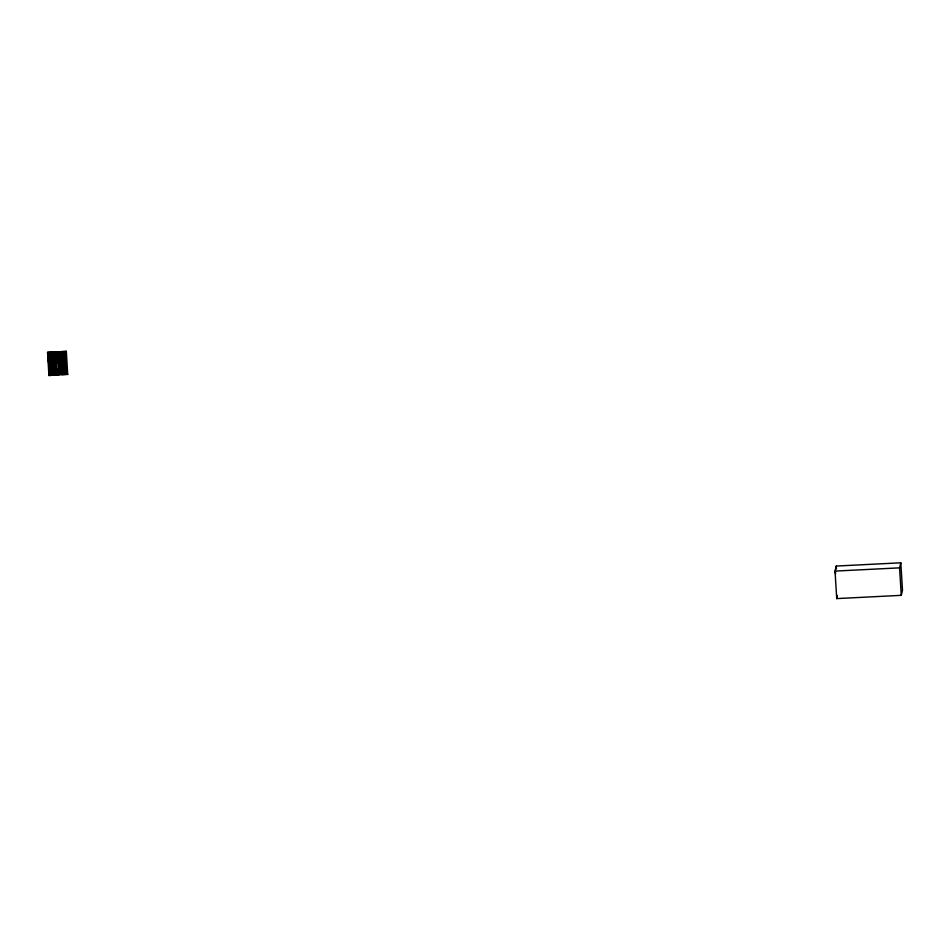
<?xml version="1.0" encoding="UTF-8"?>
<svg xmlns="http://www.w3.org/2000/svg" width="950" height="950" viewBox="0 0 950 950"><rect width="100%" height="100%" fill="white"/><g stroke="black" fill="none" stroke-linecap="round" stroke-linejoin="round"><path stroke-width="1.43" d="M47.547 352.355L66.334 351.405L47.547 352.355L48.913 375.476L67.747 374.324L61.964 374.609M48.866 353.507L48.141 354.457L48.153 353.543M48.212 354.433L49.269 373.683L49.471 370.678M49.032 357.105L48.913 354.207M48.367 357.117L49.044 357.295L48.925 354.397M49.127 357.794L48.367 358.031L49.079 356.891M49.531 353.459L50.243 353.424L49.531 353.459L49.733 357.948L50.504 357.711L49.733 357.948M48.486 358.91L49.198 358.874L48.486 358.91L48.699 363.411L49.412 363.375L49.257 359.777L48.486 360.014M49.578 355.264L50.35 355.217M50.231 354.338L49.519 354.374M49.851 358.827L50.576 358.791L49.851 358.827L49.899 360.632L50.623 360.596L50.421 352.996L50.73 361.285M49.305 361.582L49.198 358.874M48.699 363.411L49.459 363.161M51.348 353.364L52.06 353.329L51.348 353.364L51.728 360.549L52.44 360.513L52.583 358.696M49.412 363.375L49.364 361.558L48.581 361.617M49.899 360.632L50.671 360.394M48.854 364.99L49.578 364.954M50.006 361.321L50.017 362.425L50.73 362.389L49.97 360.62M49.685 366.747L48.973 367.887L48.913 365.881M48.961 366.783L49.637 366.949L49.626 365.845M48.806 365.192L49.531 364.254M50.837 363.078L50.065 363.327L50.065 362.223M52.262 353.317L52.974 353.281L52.262 353.317L52.108 355.134M49.792 368.529L49.02 368.778L49.02 367.674M52.119 355.324L51.443 354.968L52.167 356.036M51.621 357.841L55.005 357.687C55.694 355.989 53.176 356.963 54.969 356.974M52.179 356.226L51.502 355.858L52.274 356.725L51.514 357.152L52.428 356.001M52.357 354.92L53.034 355.276L52.262 354.421L53.022 353.994L52.297 354.029M50.789 363.28L50.777 362.188M52.369 355.11C51.668 357.058 55.302 355.442 53.331 355.965M49.186 371.462L49.97 371.414L50.077 374.11L49.353 374.146L49.139 369.657M49.744 368.742L49.744 367.638M53.164 353.269L53.889 353.234L53.164 353.269L53.497 359.563L54.257 359.314M51.728 360.549L52.488 360.299L52.499 361.404M51.443 374.027C49.744 353.424 52.606 367.187 50.73 374.062L50.516 369.574L51.229 369.538L50.516 369.574M51.834 361.238L51.834 362.33L52.547 362.294L51.787 360.525M52.345 358.91L51.668 358.542L52.44 359.409L51.68 359.836L52.392 359.801M52.523 357.604L53.2 357.972L52.428 357.105L53.188 356.678L52.464 356.713M53.081 355.989L52.416 355.811M49.816 369.823L49.911 371.426L49.816 369.823L49.091 369.859M52.535 357.794C51.965 360.24 54.779 357.081 54.209 359.516M49.305 372.341L49.97 372.519M50.409 367.781L51.122 367.745M52.547 373.979L53.319 373.73L52.547 373.979L51.882 362.128M54.079 353.234L54.791 353.186L54.079 353.234L54.352 358.613L55.112 358.376M48.913 375.476L59.078 374.763M49.317 373.445L49.97 371.414M50.397 368.695L51.169 368.446L50.397 368.695L50.136 364.408L50.849 364.372M51.003 366.866L50.291 366.902M51.941 363.019L52.606 363.197L52.796 362.081M53.936 355.051C53.651 353.78 55.124 357.556 55.1 354.968M49.353 374.146L50.124 373.908M53.651 361.142L52.689 361.392C51.799 359.658 54.091 359.527 52.63 359.397M53.248 358.673L52.571 358.506M52.001 363.921L52.713 363.886M52.737 361.19L52.749 362.294L53.414 361.546M54.186 355.015L54.851 355.193M50.077 374.11L50.065 373.006M50.576 370.464L51.288 370.429M53.497 358.649L54.162 358.815M54.993 353.186L55.706 353.151L54.993 353.186L54.839 355.003M52.784 366.071C50.968 366.082 53.532 365.049 52.832 366.771M51.941 364.123L52.654 362.983M53.509 362.045L53.521 363.149L52.808 362.271M53.402 361.356L53.402 360.252M54.447 359.302L53.544 360.454L53.544 359.349M53.461 373.932L54.233 373.683L53.461 373.932L52.856 362.983M55.539 362.14C56.002 364.313 56.762 362.306 53.711 363.137L53.592 360.24M52.903 363.874L53.818 363.826M54.352 357.699C56.691 357.521 51.846 358.067 54.15 357.521M55.088 354.777L55.765 355.146L54.993 354.279L55.753 353.851L55.029 353.887M50.742 373.148L51.454 373.113M52.772 365.881L52.915 364.064M55.314 358.364L54.399 359.516L54.399 358.411M50.73 374.062L51.502 373.825M51.336 372.234L50.623 372.269M52.951 368.754C52.179 367.436 52.832 371.402 53.188 368.541M53.627 364.942L53.568 362.936M52.844 366.961L52.167 366.605L52.879 367.674M52.962 364.764C53.283 365.477 56.394 366.854 55.088 373.849L54.376 373.884L53.877 364.717M53.723 363.327L54.483 362.9L54.483 363.992L53.723 363.327L54.435 363.292M54.423 363.102L54.316 360.204M55.195 356.571L55.872 356.939L55.159 355.87M53.069 366.558L53.746 366.914L53.034 365.857M54.364 361.107L53.604 361.344M54.791 365.774L54.506 360.204M55.967 357.438L55.254 358.566L55.207 356.761M52.939 368.564L53.081 366.747M53.818 364.931L53.829 364.016M54.376 362.211C52.404 362.722 56.038 361.107 55.337 363.054M54.518 361.487L55.278 361.059L54.578 361.285M53.117 371.438C52.345 370.12 52.998 374.086 53.354 371.224M53.687 365.833L53.022 365.667M55.136 359.67L54.459 360.406L55.171 359.266M56.026 358.328L56.026 359.433L55.326 358.554M53.129 367.448C52.642 367.864 54.863 369.004 54.103 368.493M55.231 361.261L55.231 360.169M56.086 359.219L56.359 364.8L55.646 364.836L55.361 359.254M52.001 365.026L54.542 364.895L54.53 363.791M55.421 360.157L56.133 360.121M53.057 370.548L52.381 370.191L53.105 371.248M55.29 362.164L56.086 360.323M53.295 370.144L53.972 370.5L53.248 369.431M53.853 368.517L53.176 368.351M54.589 365.786L54.779 364.681M55.432 361.451L56.204 361.202M53.307 370.334C52.606 372.281 56.228 370.666 54.269 371.177M55.349 363.244L54.672 362.888L55.444 363.743L54.684 364.183L55.599 363.031M55.527 361.95L56.204 362.306L55.48 361.238M57.724 353.044L58.437 353.008L57.712 353.958L58.437 353.008M56.05 373.588L55.278 373.837L54.839 365.572M57.724 354.148L58.484 353.709L58.484 354.813L57.724 354.148L58.449 354.113M53.224 373.231L52.547 372.875L53.271 373.932M54.708 367.579C52.737 368.089 56.371 366.474 55.67 368.434M58.734 354.599L57.819 355.751L57.819 354.647M53.461 372.827L54.138 373.184L53.366 372.329L54.114 371.889L53.402 371.925M54.019 371.201L53.343 371.034M52.06 365.916L55.504 365.738L55.504 364.646M54.958 367.555L55.623 367.721M52.499 373.077L55.943 372.899C57 370.892 56.014 371.973 56.193 373.789L56.917 373.754C58.247 366.985 54.72 367.139 55.551 365.536M56.466 365.489L55.694 365.738C54.803 363.992 57.107 363.862 55.634 363.731M56.252 363.007L55.587 362.841M58.651 356.404L57.879 356.642L57.891 355.728M60.266 352.913L60.254 353.827L58.579 353.21L59.541 352.949M56.193 372.685L56.905 372.649L56.133 372.899L55.753 365.524M58.591 355.502L59.197 366.451L58.484 366.486L57.926 356.44M58.639 354.101L59.399 353.673L59.399 354.766L58.639 354.101L59.351 354.065M54.874 370.262C52.903 370.773 56.537 369.17 55.836 371.117M57.986 357.331L58.698 357.295M56.466 366.593L56.406 364.598M57.986 358.435L62.415 358.197M59.506 355.454L58.734 355.704L58.746 354.789M54.376 373.884L55.088 373.849M55.124 370.239L55.789 370.405M55.682 368.624L55.005 368.256L55.777 369.111L55.017 369.55L55.931 368.398M55.86 367.317L56.537 367.674L55.765 366.819L56.478 366.783M58.591 367.175L58.591 368.279L60.218 367.092L60.218 368.196L59.506 368.232L58.781 355.49M55.919 368.208L56.596 368.576L55.872 367.508M58.841 356.392L57.891 356.832M55.029 372.946C53.069 373.469 56.691 371.854 56.002 373.801M59.458 355.668L59.446 354.564M60.361 354.516L59.589 354.766L59.589 353.661M60.468 369.087L59.636 354.552M55.29 372.923L55.955 373.101M55.848 371.308L55.171 370.939L55.896 372.008M56.026 370.001L56.703 370.358L55.931 369.503L56.691 369.075L55.967 369.111M58.164 361.309L58.936 361.071M58.757 359.29C56.798 359.801 60.42 358.197 59.731 360.145M58.793 356.594L59.696 355.442M56.086 370.892L56.762 371.26L56.038 370.191M59.565 357.461L59.553 356.357M60.361 355.621L59.66 355.846L60.408 355.407M59.446 367.341L60.171 367.306C61.216 365.287 60.242 366.367 60.42 368.184L61.132 368.149L60.301 353.626M61.216 353.578L60.444 353.816L60.456 352.901M58.271 362.912L62.688 362.674M59.019 359.266L59.684 359.433M59.577 357.651L58.9 357.283L59.672 358.138L58.912 358.577L59.814 357.426M59.755 356.345L60.432 356.701L59.708 355.644M63.009 367.852L61.322 368.149L60.503 353.614M59.767 356.535C59.197 358.981 62.011 355.811 61.441 358.257M60.551 354.504L59.601 354.956M58.924 361.974C56.964 362.496 60.586 360.881 59.897 362.829M59.078 361.261L59.981 360.109M61.168 353.78L61.168 352.866M62.083 352.83L61.358 353.768L61.37 352.866M58.425 365.596L62.854 365.358M59.185 361.95L59.85 362.128M59.743 360.335L59.066 359.967L59.779 361.036M59.921 359.029L60.598 359.385L59.826 358.53L60.574 358.103L59.862 358.138M60.468 357.414L59.803 357.236M61.275 354.469L60.515 354.908L61.406 353.566M59.933 359.219C59.363 361.665 62.178 358.506 61.608 360.941L60.954 360.964M62.237 368.101L61.417 353.756M59.304 367.139L58.544 367.389L58.532 366.284M59.09 364.669C57.131 365.18 60.752 363.565 60.064 365.512M60.729 357.378L61.394 357.556M61.287 355.763L60.61 355.407L61.382 356.262L60.622 356.689L61.524 355.549M61.465 354.457L62.178 354.421M59.993 361.214L60.752 360.976M61.512 355.359L62.201 355.716L61.477 354.647L62.13 354.635M58.651 368.077L58.71 370.072C60.242 369.348 57.914 370.441 58.817 371.866L59.529 371.83M59.351 364.634L60.016 364.812M59.909 363.019L59.233 362.651L60.004 363.517L59.244 363.945L60.147 362.805M60.087 361.713L60.764 362.081L60.04 361.012L60.741 360.786L60.028 360.822M60.634 360.098L59.969 359.919M60.361 367.294L62.902 367.163L62.13 353.531M59.256 367.353L59.256 366.249M60.099 361.902C61.596 362.674 61.477 364.764 61.976 362.71M58.698 368.968L59.422 368.933M60.895 360.074L61.56 360.24M61.453 358.447L60.776 358.091L61.489 359.159M61.631 357.152L62.308 357.509L61.536 356.654L62.296 356.214L61.572 356.25M60.895 361.166L61.608 360.941M61.679 358.043L62.356 358.399L61.643 357.343M58.817 370.761L60.384 369.787L60.384 370.88L59.672 370.916L59.553 368.03M59.422 370.037L59.363 368.042M60.076 365.702L59.387 365.346L60.111 366.403M60.194 363.506C60.171 364.384 60.907 363.957 61.881 365.418M61.548 360.05L61.691 358.233M63.899 352.735L63.175 353.685L63.187 352.771M60.301 365.299L60.978 365.655L60.254 364.586M63.947 353.436L63.234 354.576L63.234 353.471M59.589 372.721L58.876 372.756L58.864 371.652M59.613 368.921L60.527 368.873M61.061 362.758L61.726 362.924M61.797 359.836L62.474 360.192L61.703 359.338L62.451 358.898L61.738 358.934M59.696 373.409L58.924 373.647L58.924 372.554M60.919 364.574L60.242 364.396M61.655 361.843L61.809 360.026M64.054 355.229L63.294 355.466L63.282 354.374M59.648 373.611L59.529 370.726M60.277 369.099L60.277 367.994M61.667 362.033L60.99 361.665L61.714 362.734M64.671 365.263L63.947 366.213L63.341 355.264M59.589 371.616L58.829 372.056M59.838 373.611L60.61 373.362L59.838 373.611L59.719 370.714M61.904 361.617L62.581 361.986L61.857 360.917L62.581 360.881M63.401 356.155L64.066 356.333L64.066 355.419M64.933 352.676L64.208 353.626L64.22 352.711M59.779 371.604L60.491 371.569M64.006 355.431L64.006 354.338M64.98 353.376L64.267 354.516L64.256 353.412M61.299 369.74L60.527 369.978L60.539 369.063M61.085 367.258L60.408 367.092M63.448 357.058L64.113 357.224L64.125 356.309M61.299 370.844L60.586 370.88L60.574 369.776M65.087 355.169L64.315 355.419L64.315 354.314M59.731 371.818L60.634 370.666M58.651 369.182L61.192 369.051L61.18 367.947L60.468 367.983M61.892 365.608L61.216 365.251L61.988 366.106L61.228 366.546L62.142 365.394M62.071 364.313L62.748 364.669L61.976 363.814L62.736 363.375L62.011 363.411M64.279 358.815L63.519 359.242L64.232 358.103M64.113 357.224L64.113 356.119M64.434 357.2L65.194 356.963L64.434 357.2L64.374 355.205M61.239 369.942L61.239 368.838M61.334 368.339L62.094 367.899L62.094 369.004L61.334 368.339L62.059 368.303M64.374 356.309L65.158 356.262M60.551 373.576L60.551 372.471L58.888 372.946M60.693 371.569L61.406 371.521M61.655 373.516L62.427 373.267L61.655 373.516L61.429 368.826M64.873 364.372L65.633 364.123L64.885 364.562L65.586 364.337L65.028 354.279M60.705 371.759C60.135 374.193 62.949 371.034 62.379 373.481M61.346 370.631L60.598 371.07L60.752 373.564L61.465 373.528L61.489 369.728M62.047 368.101L62.035 367.009L60.373 367.484M63.626 361.036L64.244 359.207M60.752 373.564L60.752 372.649M62.237 366.997L62.914 367.353L62.142 366.498L62.902 366.059L62.178 366.094M64.446 361.499L63.686 361.926L64.446 361.499L63.686 360.822L64.351 361C65.479 362.532 62.783 362.864 64.493 362.389M64.552 358.079L65.265 358.043L64.552 358.079L64.766 362.579L65.526 362.33L64.766 362.579M65.586 364.277L65.099 355.359M61.548 370.619L62.261 370.583M63.056 368.754L62.344 369.883L62.284 367.887M64.386 360.596L64.184 358.316M64.541 358.993L65.324 358.946M61.406 372.626L60.741 372.459M61.441 369.93L62.344 368.79M61.489 370.832L62.201 369.692M61.465 373.528L60.8 373.35M61.667 372.602L62.332 372.768M62.569 373.469L63.341 373.231L62.569 373.469L62.403 369.681M62.451 370.571L63.187 370.726M62.296 368.992L63.021 368.042M63.899 364.408L64.564 364.574L64.564 363.482L63.792 363.719L64.564 363.482M62.32 372.578L62.462 370.761M64.766 361.665L65.491 361.629M63.282 373.433L63.116 369.645M64.719 365.976L64.006 367.116L64.006 366.011M65.372 360.751L64.647 360.786M62.569 372.364L63.246 372.733L62.474 371.866L63.223 371.438L62.51 371.474M63.175 370.536L62.403 370.785M64.873 363.458L65.597 363.423L64.873 363.458L64.921 365.263L65.597 364.527M64.826 367.757L64.066 368.006L64.066 367.092M63.899 365.322L64.612 365.287L64.517 363.684M64.897 368.849L64.172 369.799L64.172 368.885M65.692 365.014L64.98 366.154L64.98 365.061M64.778 367.971L64.778 366.866M65.752 365.916L65.039 367.056L65.028 365.952M64.992 370.452L64.22 370.69L64.232 369.776M64.327 371.379L64.386 373.374L65.111 373.338L64.279 370.488M65.859 367.709L65.087 367.947L65.099 367.032M64.992 371.545L64.944 369.55M65.93 368.79L65.206 369.74L65.206 368.826M65.811 367.911L65.799 366.807M66.025 370.393L65.253 370.631L65.265 369.716M65.051 372.447L65.051 371.343M65.419 373.314L66.5 372.946L65.419 373.314L65.312 370.429M65.111 373.338L65.111 372.424L64.339 372.483M65.978 370.595L65.966 369.491M66.144 373.279L66.037 370.583M835.026 571.092L836.261 566.058L900.814 562.804L902.5 590.306L901.265 595.341L836.724 598.595L835.026 571.092L899.567 567.851L900.814 562.804M835.193 572.458L835.489 571.283M836.677 596.446L836.962 595.258M836.724 598.595L837.342 596.066M48.106 353.744L48.818 353.709M59.494 353.162L60.206 353.127M60.408 353.115L61.121 353.079M61.311 353.067L62.035 353.032M63.139 352.973L63.852 352.937M64.161 352.925L64.885 352.878M54.839 353.899L54.079 354.326L54.803 354.291M51.336 354.279L55.765 354.041M48.877 354.611L48.153 354.647L48.367 358.031M52.072 354.433L51.348 354.469L52.012 353.531M59.553 354.053L60.266 354.017M60.456 354.006L61.18 353.97M61.37 353.958L62.083 353.923M63.187 353.875L63.911 353.839M64.22 353.816L64.933 353.78M48.973 355.11L48.212 355.537L48.925 355.502M48.201 355.348L48.984 355.3M51.395 355.169L55.812 354.932M57.784 355.039L58.496 355.003M58.686 354.991L59.411 354.956M63.246 354.766L63.959 354.73M64.279 354.706L64.992 354.671M49.02 356.001L48.272 356.44L48.984 356.392M55.147 355.68L55.86 355.644L55.1 356.072M48.26 356.25L49.032 356.191M49.626 356.155L50.409 356.108M51.454 356.072L55.872 355.834M60.562 355.609L62.249 355.514M57.831 355.941L58.556 355.906M58.746 355.894L59.458 355.858M63.306 355.656L64.018 355.621M64.327 355.609L65.051 355.573M49.685 357.058L50.457 356.998M51.502 356.963L55.931 356.725M59.696 356.547L62.296 356.404M58.805 356.784L59.517 356.749M63.353 356.559L64.078 356.523M57.938 357.532L58.651 357.497M58.841 357.497L62.356 357.307M55.219 357.865L55.931 357.829M51.609 358.756L54.15 358.625L53.889 353.234M54.364 358.803L55.076 358.767M55.266 358.756L55.991 358.72M49.246 359.587L48.474 359.824L49.198 359.979M61.548 358.946L60.788 359.385L61.501 359.349M49.851 359.741L50.623 359.694M51.668 359.646L53.295 359.563L52.974 353.281M58.045 359.326L62.462 359.088M63.507 359.053L64.291 359.005M53.497 359.753L54.221 359.718M55.326 359.658L56.038 359.622M49.293 360.478L48.545 360.905L49.257 360.869M64.327 359.706L63.579 360.133L64.291 360.098M48.533 360.715L49.305 360.668M58.104 360.228L62.522 359.991M63.567 359.943L64.339 359.896M64.6 359.896L65.372 359.836M49.911 360.822L50.635 360.786M51.739 360.739L52.452 360.703M52.642 360.691L53.366 360.656M53.556 360.644L54.281 360.608M54.471 360.596L55.183 360.561M55.468 361.048L56.157 361.416L55.421 361.261M61.845 360.727L62.522 361.095L61.797 360.941M49.353 361.368L48.593 361.808L49.317 361.772M54.506 361.297L55.243 361.451M60.883 360.976L61.619 361.131M49.412 362.271L48.652 362.698L49.364 362.662M48.64 362.508L49.424 362.461M53.651 362.247L56.252 362.104M58.211 362.009L62.629 361.772M63.674 361.736L64.457 361.689M50.029 362.615L50.742 362.579M51.846 362.52L52.559 362.484M52.761 362.484L53.473 362.449M54.578 362.389L55.29 362.354M60.135 362.615L60.859 362.579M51.906 363.423L52.618 363.387M52.808 363.375L53.532 363.339M52.856 364.076L53.568 364.04M54.672 363.992L56.371 363.886M58.318 363.803L62.748 363.565M49.483 364.456L48.818 364.289L48.866 366.094L49.531 365.346M53.782 364.23L54.494 364.183M64.612 364.183L63.84 364.42L64.624 364.372M50.184 365.109L50.956 365.061M54.732 364.883L55.409 364.147M58.377 364.705L62.795 364.468M52.725 365.18L52.012 365.216L52.678 364.277M53.829 365.121L54.554 365.085M54.744 365.073L55.456 365.037M55.658 365.026L56.371 364.99M61.121 364.753L61.833 364.717M64.659 365.073L63.911 365.512L64.624 365.477M50.231 366.011L51.015 365.952M48.877 366.284L49.59 366.249M53.889 366.011L54.601 365.976M54.803 365.964L55.516 365.928M55.706 365.928L56.43 365.892M64.933 365.453L65.657 365.418M60.159 366.201L59.411 366.641L60.123 366.593M52.108 366.807L56.537 366.569M59.399 366.439L62.914 366.249M48.925 367.175L49.649 367.139M58.496 366.676L59.209 366.641M63.959 366.403L64.683 366.367M64.992 366.344L65.704 366.308M52.939 367.46L52.179 367.899L52.891 367.864M52.167 367.709L56.584 367.472M48.984 368.077L49.697 368.042M58.556 367.579L59.268 367.543M59.458 367.531L60.182 367.496M61.287 367.436L61.999 367.401M64.018 367.306L64.731 367.27M65.051 367.246L65.764 367.211M52.226 368.6L56.644 368.363M58.603 368.469L59.328 368.434M59.517 368.422L60.23 368.386M60.432 368.374L61.144 368.339M62.249 368.291L62.973 368.256M53.236 369.241L53.96 369.206L53.2 369.645M52.274 369.503L56.703 369.265M60.479 369.277L61.204 369.241M61.394 369.229L62.106 369.194M62.308 369.182L63.021 369.146M64.125 369.087L64.849 369.051M65.158 369.039L65.871 369.004M49.899 370.322L49.151 370.761L49.863 370.726M49.139 370.571L49.911 370.512M52.333 370.393L56.751 370.156M59.613 370.025L60.289 369.289M58.722 370.262L59.434 370.227M59.624 370.215L60.349 370.179M60.539 370.168L61.251 370.132M61.453 370.12L62.166 370.084M62.356 370.072L63.08 370.037M64.184 369.989L64.897 369.954M65.218 369.93L65.93 369.894M49.958 371.224L49.198 371.652L49.922 371.616M50.564 371.379L51.348 371.331M52.381 371.284L56.81 371.046M58.769 371.153L59.494 371.117M59.684 371.106L60.396 371.07M64.232 370.88L64.956 370.844M65.265 370.821L65.989 370.785M50.017 372.115L49.246 372.364L50.029 372.305M55.943 371.806L55.183 372.234L55.907 372.198M52.44 372.186L56.869 371.949M60.634 371.771L61.358 371.735M61.548 371.723L63.234 371.628M65.312 371.533L66.096 371.474M62.272 371.878L61.56 371.913L62.225 370.987M64.291 371.782L65.004 371.735M65.099 372.234L64.351 372.673L65.063 372.637M49.364 373.243L50.077 373.196M63.294 372.519L59.779 372.709L60.515 372.863M65.372 372.424L66.144 372.376M49.305 373.255L50.029 373.409M56.145 373.089L56.869 373.053M51.312 373.528L51.146 364.681M65.158 373.136L64.078 373.184L63.899 370.262M899.567 567.851L901.265 595.341M836.261 566.058L836.439 568.955M835.406 571.627L835.549 573.978M66.334 351.405L67.699 374.526M65.419 355.419L65.942 364.254M64.398 361.891L64.446 362.603M64.564 364.574L64.612 365.287M63.021 355.597L63.638 365.892M62.914 367.353L62.961 368.066M61.916 361.819L61.964 362.52M62.083 364.503L62.13 365.204M62.581 372.554L62.617 373.267M61.228 354.872L61.275 355.573M61.346 356.654L61.382 357.366M61.786 363.826L61.821 364.527M61.952 366.51L61.988 367.211M60.313 365.489L60.361 366.189M59.304 353.174L58.627 353.911L58.627 352.996M59.624 358.542L59.672 359.242M59.791 361.226L59.838 361.926M59.957 363.909L60.004 364.622M60.456 371.973L60.503 372.673M55.706 353.151L55.86 356.749M55.872 356.939L55.207 357.675L54.791 353.186M56.086 371.082L56.133 371.794M54.744 353.4L54.791 354.101M54.91 356.084L54.958 356.784M55.017 357.877L55.064 358.577M55.575 366.831L55.611 367.531M55.741 369.514L55.777 370.215M53.307 359.753L52.63 360.501L52.06 353.329M53.639 365.133L54.174 373.896M53.473 373.017L53.509 373.718M52.238 357.117L52.274 357.817M52.286 358.008L52.333 358.72M53.01 369.657L53.046 370.358M53.164 372.341L53.212 373.041M50.421 352.996L50.873 360.299M49.044 357.295L49.079 357.996M49.151 359.088L49.186 359.789M48.486 354.611L49.008 363.446M49.673 355.953L50.362 356.309L49.673 355.953M49.733 356.844L50.409 357.212L49.733 356.844M49.899 359.539L50.576 359.896L49.899 359.539M50.231 364.907L50.908 365.263L50.231 364.907M50.279 365.798L50.968 366.166L50.279 365.798M53.212 353.982L53.889 354.338L53.212 353.982M53.378 356.666L54.055 357.022L53.378 356.666M50.611 371.177L51.288 371.533L50.611 371.177M53.984 366.51L54.661 366.878L53.984 366.51M54.15 369.194L54.827 369.562L54.15 369.194M54.316 371.889L54.993 372.246L54.316 371.889M58.152 360.014L58.829 360.383L58.152 360.014M58.366 363.601L59.054 363.957L58.366 363.601M64.647 359.682L65.324 360.05L64.647 359.682M65.36 371.319L66.037 371.688L65.36 371.319M65.419 372.222L66.096 372.578L65.419 372.222"/></g></svg>
